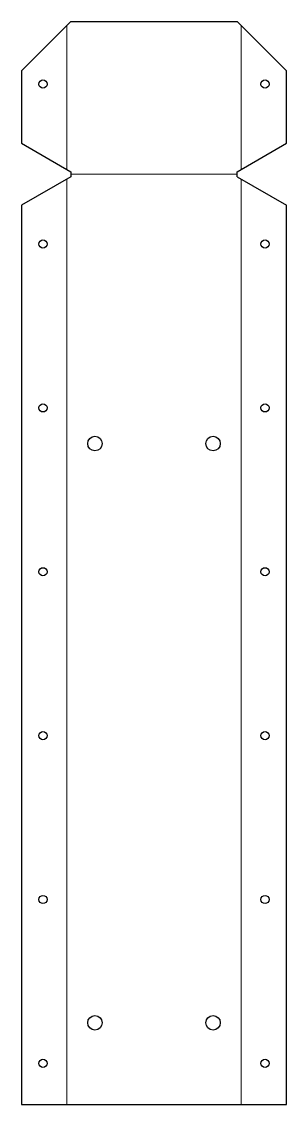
# Model space of a CAD drawing. Header units: inches. Extents: x -1.6 to 1.6, y 0 to 13.2.
import ezdxf

# ---------------------------------------------------------------- set-up
doc = ezdxf.new("R2010")
doc.units = ezdxf.units.IN
doc.header["$MEASUREMENT"] = 0

msp = doc.modelspace()

# ---------------------------------------------------------------- linework, layer by layer
at = {"linetype": 'Continuous', "lineweight": 25}
for p, q in [((-1.015, 13.214), (-1.614, 12.615)), ((-1.015, 13.214), (1.015, 13.214)), ((1.614, 12.615), (1.015, 13.214)), ((-1.614, 12.615), (-1.614, 11.729)), ((1.614, 11.729), (1.614, 12.615)), ((-1.614, 11.729), (-1.015, 11.383)), ((1.015, 11.383), (1.614, 11.729)), ((-1.015, 11.383), (-1.015, 11.319)), ((1.015, 11.319), (1.015, 11.383)), ((-1.015, 11.319), (-1.614, 10.973)), ((1.015, 11.319), (1.614, 10.973)), ((-1.614, 10.973), (-1.614, 0)), ((1.614, 0), (1.614, 10.973)), ((-1.614, 0), (1.614, 0))]:
    msp.add_line(p, q, dxfattribs=at)
at = {"color": 8, "linetype": 'Continuous', "lineweight": 0, "true_color": 0x808080}
for p, q in [((-1.063, 11.411), (-1.063, 13.166)), ((1.063, 13.166), (1.063, 11.411)), ((-1.063, 0), (-1.063, 11.291)), ((-1.015, 11.351), (1.015, 11.351)), ((1.063, 11.291), (1.063, 0))]:
    msp.add_line(p, q, dxfattribs=at)
at = {"linetype": 'Continuous', "lineweight": 25}
for centre, radius in [((-1.354, 12.452), 0.05), ((1.354, 12.452), 0.05), ((-1.354, 10.5), 0.05), ((1.354, 10.5), 0.05), ((-1.354, 8.5), 0.05), ((1.354, 8.5), 0.05), ((-0.72, 8.065), 0.0885), ((0.72, 8.065), 0.0885), ((-1.354, 6.5), 0.05), ((1.354, 6.5), 0.05), ((-1.354, 4.5), 0.05), ((1.354, 4.5), 0.05), ((-1.354, 2.5), 0.05), ((1.354, 2.5), 0.05), ((-0.72, 0.995), 0.0885), ((0.72, 0.995), 0.0885), ((-1.354, 0.5), 0.05), ((1.354, 0.5), 0.05)]:
    msp.add_circle(centre, radius, dxfattribs=at)

doc.saveas('drawing.dxf')
